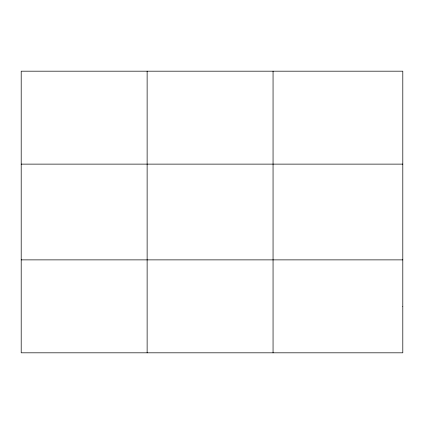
<?xml version="1.0" encoding="UTF-8"?>
<svg xmlns="http://www.w3.org/2000/svg" width="424" height="424" viewBox="0 0 424 424"><rect width="100%" height="100%" fill="white"/><g stroke="black" fill="none" stroke-linecap="round" stroke-linejoin="round"><path stroke-width="0.64" d="M147.128 352.816L147.128 71.184M273.056 352.816L273.056 71.184M21.2 164.125L402.8 164.125M21.2 259.875L402.8 259.875M402.8 306.345L402.8 352.816L21.2 352.816L21.2 71.184L402.8 71.184L402.8 306.345"/></g></svg>
